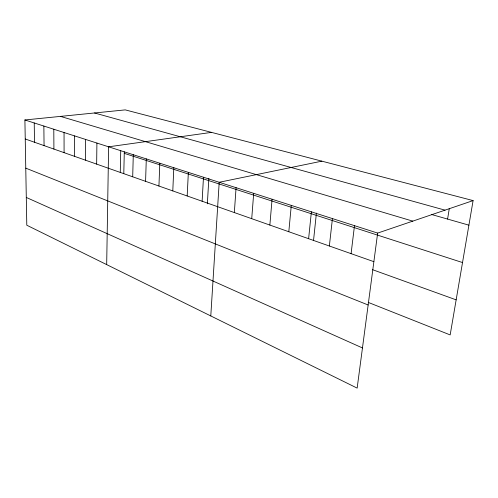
<?xml version="1.0" encoding="UTF-8"?>
<svg xmlns="http://www.w3.org/2000/svg" width="498" height="498" viewBox="0 0 498 498"><rect width="100%" height="100%" fill="white"/><g stroke="black" fill="none" stroke-linecap="round" stroke-linejoin="round"><path stroke-width="0.75" d="M74.594 156.353L74.638 135.917M85.444 160.169L85.588 139.428M96.662 164.116L96.905 143.057M106.684 264.606L108.614 146.81L211.538 132.387M120.267 172.426L120.734 150.701M123.79 173.671L124.295 151.809M132.698 176.802L133.29 154.722M145.584 181.334L146.3 158.899M158.937 186.034L159.802 163.226M172.794 190.908L173.808 167.72M187.18 195.975L188.356 172.383M202.126 201.236L203.477 177.232M207.355 203.813L208.849 178.321M210.785 315.944L219.207 182.274L321.87 161.159M234.334 212.565L236.083 187.69M251.72 218.684L253.694 193.336M269.86 225.071L272.076 199.231M288.809 231.738L291.286 205.394M308.617 238.71L311.387 211.837M313.51 240.702L316.411 213.088M329.359 246.006L332.434 218.585M351.084 253.656L354.495 225.662M473.1 200.594L377.652 233.089L357.153 388.116L26.792 225.221L24.9 119.968L125.253 109.884L473.1 200.594L450.167 334.917L368.227 302.392M447.59 219.076L449.296 208.525M94.508 112.978L445.031 210.15M431.511 214.489L468.904 225.158M60.482 116.395L412.78 221.131M24.9 119.968L377.652 233.089M124.257 153.347L462.524 262.552M25.242 138.986L373.874 261.674M372.548 269.686L456.156 299.852M25.765 168.137L368.147 304.988M26.294 197.445L362.463 347.946M34.231 122.962L34.505 142.247M43.861 126.044L44.061 145.609M53.796 129.231L53.915 149.076M64.049 132.518L64.086 152.656"/></g></svg>
